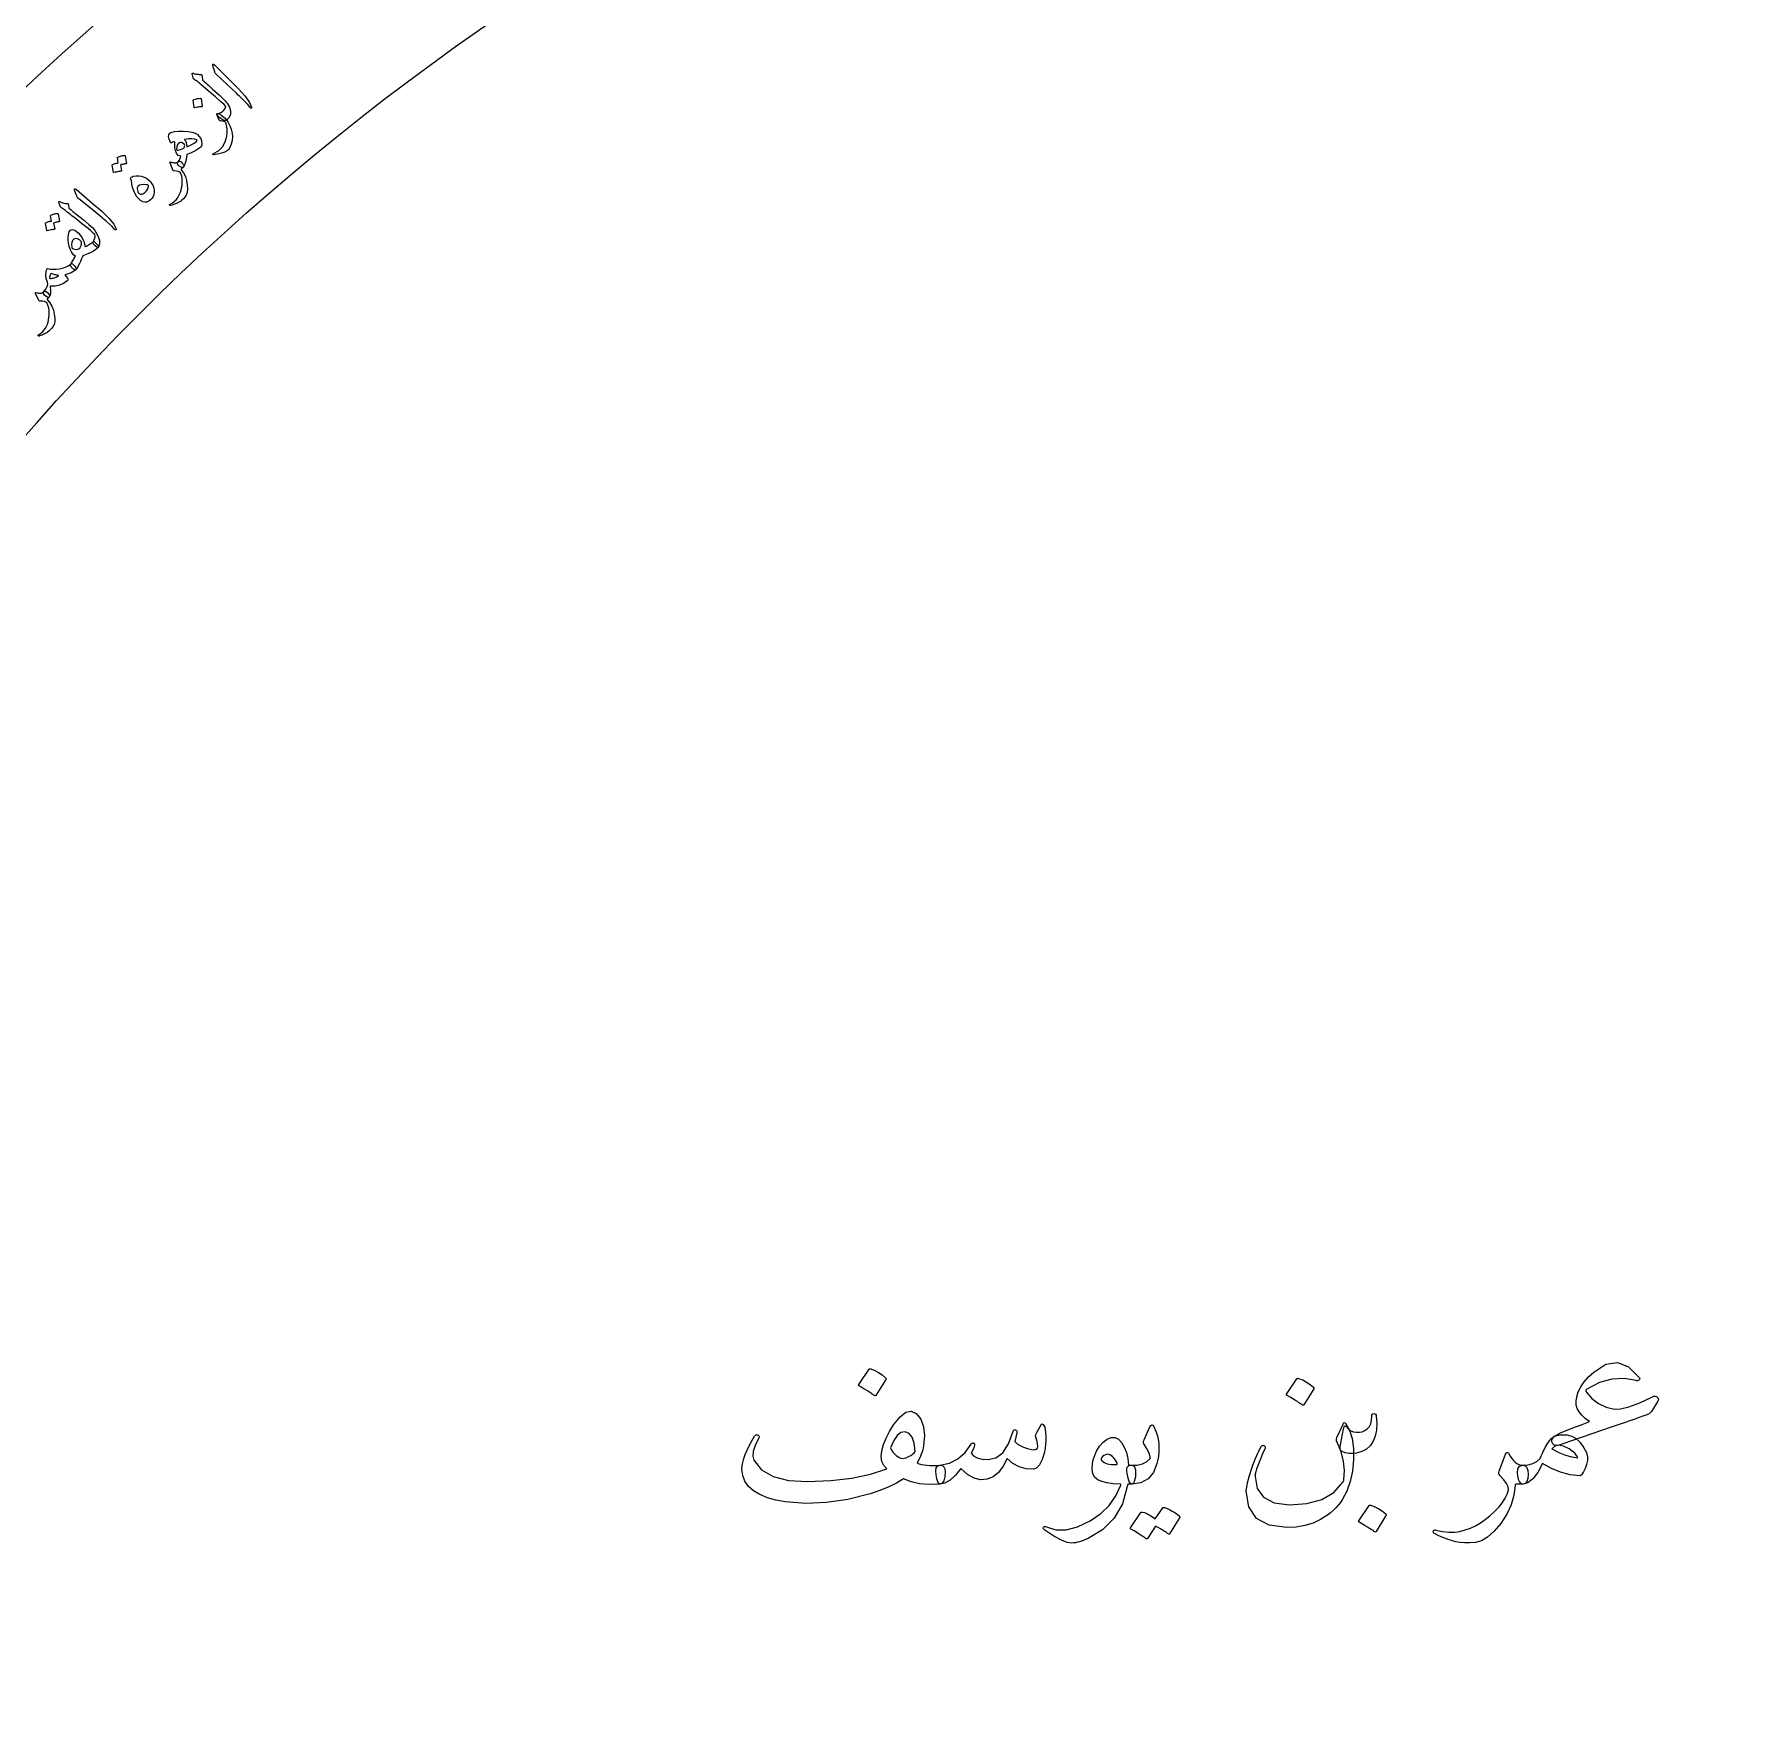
# Model space of a CAD drawing. Header units: millimetres. Extents: x -77 to 77, y -78 to 103.
# Drawn here: x -38.62 to -3.14, y 7.51 to 42.29 of the extents above; entities that cross this region are included whole.
import ezdxf

# ---------------------------------------------------------------- set-up
doc = ezdxf.new("R2010")
doc.units = ezdxf.units.MM
doc.layers.add('ENGRAVE', color=7, linetype='Continuous')
doc.layers.add('TEXT', color=5, linetype='Continuous')

msp = doc.modelspace()

# ---------------------------------------------------------------- linework, layer by layer
at = {"layer": 'ENGRAVE'}
for radius in [75.95, 75.95, 73.9156, 70.1375, 70.1375, 67.1538, 61.6125, 61.6125, 56.575, 56.575, 51.5375, 51.5375]:
    msp.add_circle((0, 0), radius, dxfattribs=at)
at = {"layer": 'TEXT'}
for points in [[(-34.8862, 41.609), (-34.8939, 41.6448), (-34.8907, 41.6623), (-34.8766, 41.6615), (-34.8516, 41.6425), (-34.5453, 41.3398), (-34.3581, 41.1532), (-34.2193, 40.9953), (-34.1286, 40.8661), (-34.086, 40.7657), (-34.085, 40.7555), (-34.0859, 40.7487), (-34.0889, 40.7453), (-34.094, 40.7454), (-34.0996, 40.7474), (-34.1055, 40.7511), (-34.1118, 40.7565), (-34.1184, 40.7637), (-34.167, 40.8219), (-34.2213, 40.8813), (-34.2812, 40.9419), (-34.3468, 41.0039), (-34.3636, 41.0203), (-34.4095, 41.0644), (-34.4845, 41.1359), (-34.5887, 41.235), (-34.8221, 41.4526), (-34.8336, 41.4649), (-34.8429, 41.4774), (-34.85, 41.49), (-34.8549, 41.5027)], [(-35.3235, 41.4755), (-35.3197, 41.4775), (-35.3151, 41.478), (-35.3097, 41.4768), (-35.3035, 41.474), (-35.2941, 41.4699), (-35.2801, 41.4658), (-35.2616, 41.4619), (-35.2385, 41.4581), (-35.2257, 41.4566), (-35.2133, 41.4552), (-35.2012, 41.4539), (-35.1895, 41.4527), (-35.1782, 41.4517), (-35.1672, 41.4512), (-35.1566, 41.4511), (-35.1464, 41.4514), (-35.1351, 41.4492), (-35.1263, 41.4421), (-35.1199, 41.43), (-35.1161, 41.4129), (-35.1071, 41.3309), (-35.09, 41.3145), (-35.0686, 41.2948), (-35.0428, 41.2719), (-35.0127, 41.2458), (-34.9784, 41.2161), (-34.9401, 41.1824), (-34.8976, 41.1447), (-34.851, 41.103), (-34.8045, 41.0619), (-34.7622, 41.0234), (-34.7242, 40.9877), (-34.6906, 40.9545), (-34.6611, 40.9242), (-34.6358, 40.8966), (-34.6145, 40.8719), (-34.5974, 40.85), (-34.5479, 40.768), (-34.5245, 40.6916), (-34.527, 40.6205), (-34.5555, 40.5549), (-34.5613, 40.5458), (-34.5673, 40.5374), (-34.5734, 40.5298), (-34.5797, 40.5228), (-34.5861, 40.5165), (-34.5926, 40.5107), (-34.5991, 40.5054), (-34.6056, 40.5007), (-34.6278, 40.4916), (-34.6539, 40.4922), (-34.684, 40.5023), (-34.718, 40.522), (-34.7506, 40.5463), (-34.7766, 40.5703), (-34.796, 40.5939), (-34.8087, 40.6171), (-34.8102, 40.6219), (-34.8105, 40.6259), (-34.8096, 40.6293), (-34.8075, 40.6319), (-34.8041, 40.6343), (-34.8004, 40.6357), (-34.7965, 40.6362), (-34.7923, 40.6357), (-34.7652, 40.6389), (-34.7386, 40.6477), (-34.7125, 40.6621), (-34.6869, 40.6821), (-34.6633, 40.7068), (-34.6447, 40.7318), (-34.6313, 40.757), (-34.6229, 40.7825), (-34.6586, 40.8213), (-34.7312, 40.8891), (-34.8409, 40.9857), (-34.9876, 41.111), (-35.1518, 41.2493), (-35.1736, 41.2676), (-35.1947, 41.2846), (-35.2152, 41.3), (-35.235, 41.314), (-35.2451, 41.3208), (-35.2542, 41.3273), (-35.2622, 41.3333), (-35.2692, 41.339), (-35.2751, 41.344), (-35.2802, 41.3482), (-35.2845, 41.3515), (-35.2879, 41.354), (-35.2947, 41.3603), (-35.2999, 41.3668), (-35.3036, 41.3734), (-35.3056, 41.3803), (-35.3273, 41.4607), (-35.3277, 41.4654), (-35.3272, 41.4695), (-35.3258, 41.4728), (-35.3235, 41.4755)], [(-35.3008, 40.914), (-35.3006, 40.9171), (-35.2991, 40.9202), (-35.2964, 40.9231), (-35.2924, 40.9259), (-35.2573, 40.9379), (-35.2218, 40.9463), (-35.1858, 40.951), (-35.1493, 40.9521), (-35.1449, 40.9512), (-35.1417, 40.9494), (-35.1397, 40.9465), (-35.1388, 40.9426), (-35.115, 40.7877), (-35.1153, 40.7833), (-35.1178, 40.7801), (-35.1225, 40.7782), (-35.1295, 40.7775), (-35.1355, 40.7769), (-35.1449, 40.7758), (-35.1576, 40.7741), (-35.1735, 40.7719), (-35.193, 40.769), (-35.2161, 40.7652), (-35.2428, 40.7606), (-35.2733, 40.7551), (-35.2776, 40.7548), (-35.2807, 40.7556), (-35.2824, 40.7576), (-35.2828, 40.7608)], [(-34.791, 40.6369), (-34.7672, 40.6303), (-34.7424, 40.6191), (-34.7166, 40.6034), (-34.6897, 40.583), (-34.6635, 40.5601), (-34.6385, 40.5353), (-34.6148, 40.5085), (-34.5923, 40.4798), (-34.5723, 40.4483), (-34.5525, 40.4091), (-34.533, 40.3622), (-34.5137, 40.3076), (-34.4933, 40.2276), (-34.4856, 40.1489), (-34.4907, 40.0717), (-34.5086, 39.9958), (-34.5224, 39.9591), (-34.5404, 39.9249), (-34.5625, 39.8932), (-34.5888, 39.8639), (-34.6281, 39.8369), (-34.6881, 39.8129), (-34.7689, 39.7919), (-34.8705, 39.7738), (-34.8775, 39.7738), (-34.8834, 39.7753), (-34.8883, 39.7783), (-34.8922, 39.7827), (-34.894, 39.7878), (-34.8928, 39.7926), (-34.8885, 39.7973), (-34.8812, 39.8017), (-34.774, 39.8611), (-34.6916, 39.9415), (-34.6338, 40.0431), (-34.6005, 40.1661), (-34.5937, 40.2311), (-34.5937, 40.2954), (-34.6005, 40.3591), (-34.614, 40.4221), (-34.6174, 40.4314), (-34.6229, 40.4404), (-34.6303, 40.4492), (-34.6398, 40.4576), (-34.655, 40.4662), (-34.6771, 40.4729), (-34.7062, 40.4777), (-34.7422, 40.4805), (-34.7469, 40.4818), (-34.7512, 40.4849), (-34.755, 40.4898), (-34.7583, 40.4966), (-34.8074, 40.6182), (-34.8089, 40.623), (-34.8092, 40.6271), (-34.8083, 40.6304), (-34.8062, 40.6331), (-34.8028, 40.6354), (-34.7991, 40.6369), (-34.7952, 40.6373), (-34.791, 40.6369)], [(-35.7747, 40.0345), (-35.8032, 40.1011), (-35.8154, 40.1554), (-35.8111, 40.1973), (-35.7905, 40.2268), (-35.7508, 40.2473), (-35.6906, 40.261), (-35.6101, 40.2679), (-35.5093, 40.2677), (-35.4086, 40.2608), (-35.3262, 40.247), (-35.2619, 40.2266), (-35.2158, 40.1995), (-35.1755, 40.1593), (-35.1464, 40.1143), (-35.1284, 40.0645), (-35.1215, 40.0099), (-35.1237, 39.9829), (-35.1315, 39.9592), (-35.145, 39.9386), (-35.1642, 39.9211), (-35.2248, 39.8818), (-35.2905, 39.8451), (-35.3613, 39.8111), (-35.4372, 39.7798), (-35.451, 39.6803), (-35.4678, 39.6029), (-35.4876, 39.5476), (-35.5106, 39.5145), (-35.5174, 39.5107), (-35.5263, 39.5098), (-35.5371, 39.5118), (-35.55, 39.5167), (-35.5986, 39.544), (-35.6257, 39.5722), (-35.6315, 39.6014), (-35.6159, 39.6316), (-35.596, 39.658), (-35.5799, 39.6863), (-35.5676, 39.7164), (-35.5589, 39.7485), (-35.5879, 39.7509), (-35.6127, 39.7621), (-35.6333, 39.7819), (-35.6497, 39.8106), (-35.67, 39.8659), (-35.6824, 39.9227), (-35.687, 39.981), (-35.6836, 40.0407), (-35.6996, 40.0434), (-35.7155, 40.0421), (-35.7316, 40.0371), (-35.7477, 40.0281), (-35.7562, 40.0242), (-35.7635, 40.024), (-35.7697, 40.0274), (-35.7747, 40.0345)], [(-35.4817, 40.096), (-35.4852, 40.0953), (-35.4868, 40.0938), (-35.4866, 40.0916), (-35.4846, 40.0887), (-35.465, 40.0659), (-35.4499, 40.0336), (-35.4391, 39.9918), (-35.4328, 39.9405), (-35.3473, 39.9812), (-35.2843, 40.0159), (-35.2437, 40.0446), (-35.2256, 40.0675), (-35.2236, 40.073), (-35.2234, 40.0776), (-35.225, 40.0812), (-35.2283, 40.0838), (-35.2748, 40.0996), (-35.3325, 40.1069), (-35.4015, 40.1057), (-35.4817, 40.096)], [(-36.8801, 39.7164), (-36.8799, 39.7195), (-36.8786, 39.7226), (-36.8759, 39.7256), (-36.8721, 39.7286), (-36.8549, 39.7358), (-36.8376, 39.742), (-36.8204, 39.7475), (-36.803, 39.752), (-36.7855, 39.7557), (-36.7677, 39.7585), (-36.7495, 39.7605), (-36.7309, 39.7615), (-36.7264, 39.7607), (-36.7229, 39.7588), (-36.7204, 39.7556), (-36.7189, 39.7511), (-36.691, 39.5958), (-36.6915, 39.593), (-36.694, 39.5906), (-36.6985, 39.5889), (-36.705, 39.5876), (-36.71, 39.5873), (-36.7177, 39.5863), (-36.7279, 39.5845), (-36.7407, 39.5819), (-36.7563, 39.5786), (-36.7748, 39.5744), (-36.7962, 39.5695), (-36.8205, 39.5639), (-36.7993, 39.4425), (-36.7994, 39.4381), (-36.8018, 39.4348), (-36.8064, 39.4327), (-36.8134, 39.4318), (-36.8194, 39.4309), (-36.8287, 39.4294), (-36.8413, 39.4272), (-36.8572, 39.4243), (-36.8766, 39.4206), (-36.8996, 39.4159), (-36.9261, 39.4102), (-36.9564, 39.4034), (-36.9602, 39.4035), (-36.9628, 39.4046), (-36.9644, 39.4067), (-36.9648, 39.4099), (-36.9888, 39.5625), (-36.9887, 39.5656), (-36.9873, 39.5687), (-36.9847, 39.5717), (-36.9808, 39.5747), (-36.9667, 39.5814), (-36.9524, 39.5872), (-36.9379, 39.5921), (-36.9232, 39.5961), (-36.9084, 39.5994), (-36.8935, 39.602), (-36.8786, 39.6038), (-36.8637, 39.605)], [(-35.4963, 39.9146), (-35.4867, 39.9418), (-35.4814, 39.963), (-35.4803, 39.978), (-35.4834, 39.9869), (-35.5147, 40.0132), (-35.5432, 40.0286), (-35.5687, 40.0331), (-35.5914, 40.0268), (-35.6186, 40.0054), (-35.6372, 39.976), (-35.6472, 39.9388), (-35.6487, 39.8936), (-35.6461, 39.882), (-35.6393, 39.8745), (-35.6282, 39.871), (-35.6128, 39.8717), (-35.5924, 39.8765), (-35.5662, 39.8852), (-35.5341, 39.8979), (-35.4963, 39.9146)], [(-35.7294, 39.4633), (-35.7832, 39.6034), (-35.7862, 39.6157), (-35.7855, 39.6236), (-35.7813, 39.6272), (-35.7733, 39.6264), (-35.7461, 39.618), (-35.7215, 39.612), (-35.6995, 39.6082), (-35.6803, 39.6067), (-35.6622, 39.6085), (-35.6453, 39.6134), (-35.6294, 39.6216), (-35.6146, 39.6328), (-35.5977, 39.6415), (-35.5784, 39.6395), (-35.5565, 39.6268), (-35.532, 39.6035), (-35.5113, 39.5765), (-35.5006, 39.5529), (-35.5, 39.5326), (-35.5093, 39.5157), (-35.5193, 39.5058), (-35.5297, 39.4961), (-35.5406, 39.4866), (-35.552, 39.4773), (-35.5534, 39.4751), (-35.5538, 39.4721), (-35.5531, 39.4683), (-35.5514, 39.4636), (-35.5029, 39.3959), (-35.466, 39.3209), (-35.4406, 39.2388), (-35.4267, 39.1495), (-35.4234, 39.0638), (-35.4302, 38.9922), (-35.4471, 38.9347), (-35.4742, 38.8912), (-35.5059, 38.8573), (-35.537, 38.8285), (-35.5674, 38.8046), (-35.5972, 38.7857), (-35.613, 38.7778), (-35.6302, 38.7697), (-35.6489, 38.7615), (-35.669, 38.753), (-35.6907, 38.7447), (-35.714, 38.7366), (-35.7389, 38.7288), (-35.7653, 38.7213), (-35.7718, 38.7193), (-35.7774, 38.7185), (-35.7822, 38.7191), (-35.7862, 38.7211), (-35.7908, 38.7245), (-35.7937, 38.7279), (-35.7949, 38.7314), (-35.7944, 38.735), (-35.7931, 38.739), (-35.7908, 38.7425), (-35.7874, 38.7455), (-35.7829, 38.748), (-35.7354, 38.7767), (-35.6942, 38.8072), (-35.6594, 38.8394), (-35.6309, 38.8735), (-35.6067, 38.9115), (-35.5859, 38.9519), (-35.5684, 38.9945), (-35.5544, 39.0395), (-35.5436, 39.0868), (-35.5359, 39.1364), (-35.5313, 39.1884), (-35.5297, 39.2427), (-35.5327, 39.2882), (-35.5399, 39.3297), (-35.5513, 39.367), (-35.5668, 39.4003), (-35.5856, 39.4163), (-35.6139, 39.4285), (-35.6519, 39.4366), (-35.6995, 39.4407), (-35.7088, 39.4425), (-35.7169, 39.4469), (-35.7237, 39.4538), (-35.7294, 39.4633)], [(-37.7658, 39.014), (-37.7761, 39.0491), (-37.7742, 39.0668), (-37.7601, 39.0671), (-37.7338, 39.0499), (-37.4067, 38.7698), (-37.2066, 38.5971), (-37.0569, 38.4494), (-36.9572, 38.327), (-36.9076, 38.23), (-36.9058, 38.2198), (-36.9063, 38.213), (-36.909, 38.2094), (-36.9141, 38.2091), (-36.9198, 38.2107), (-36.926, 38.214), (-36.9327, 38.219), (-36.9397, 38.2257), (-36.9924, 38.2802), (-37.0508, 38.3356), (-37.1149, 38.3918), (-37.1847, 38.4489), (-37.2026, 38.4641), (-37.2515, 38.5048), (-37.3314, 38.5708), (-37.4424, 38.6622), (-37.6908, 38.8626), (-37.7031, 38.8741), (-37.7133, 38.8858), (-37.7213, 38.8979), (-37.7271, 38.9102)], [(-36.6104, 39.2813), (-36.6041, 39.2966), (-36.5926, 39.3092), (-36.5759, 39.3192), (-36.5541, 39.3266), (-36.4922, 39.3366), (-36.433, 39.3374), (-36.3765, 39.3292), (-36.3227, 39.3119), (-36.2738, 39.2872), (-36.2308, 39.2556), (-36.1937, 39.2171), (-36.1624, 39.1718), (-36.1389, 39.1257), (-36.1232, 39.0799), (-36.1151, 39.0345), (-36.1147, 38.9894), (-36.1216, 38.9464), (-36.1355, 38.9075), (-36.1562, 38.8725), (-36.1839, 38.8415), (-36.2261, 38.8075), (-36.2688, 38.7886), (-36.312, 38.7847), (-36.3556, 38.796), (-36.3978, 38.8199), (-36.4378, 38.8551), (-36.4757, 38.9016), (-36.5113, 38.9596), (-36.5423, 39.0252), (-36.5653, 39.0935), (-36.5803, 39.1646), (-36.5872, 39.2383), (-36.5879, 39.2414), (-36.5903, 39.2456), (-36.5944, 39.2509), (-36.6001, 39.2574), (-36.6061, 39.2646), (-36.6099, 39.271), (-36.6113, 39.2766), (-36.6104, 39.2813)], [(-36.2324, 39.1189), (-36.2333, 39.1306), (-36.2406, 39.14), (-36.2543, 39.1469), (-36.2745, 39.1515), (-36.3342, 39.1563), (-36.3843, 39.1523), (-36.4246, 39.1392), (-36.4552, 39.1173), (-36.466, 39.1029), (-36.4715, 39.0848), (-36.4717, 39.0629), (-36.4666, 39.0373), (-36.4584, 39.0122), (-36.449, 38.9921), (-36.4385, 38.9769), (-36.4269, 38.9666), (-36.3986, 38.9542), (-36.3695, 38.9537), (-36.3396, 38.9651), (-36.3087, 38.9883), (-36.2795, 39.0192), (-36.2571, 39.0513), (-36.2414, 39.0845), (-36.2324, 39.1189)], [(-38.0691, 38.6936), (-38.0806, 38.7224), (-38.0898, 38.7451), (-38.0968, 38.7617), (-38.1015, 38.7722), (-38.1041, 38.7793), (-38.1047, 38.7857), (-38.1033, 38.7912), (-38.0998, 38.7959), (-38.0944, 38.7998), (-38.0882, 38.8012), (-38.0813, 38.8004), (-38.0736, 38.7972), (-38.0368, 38.7808), (-38.0005, 38.769), (-37.9648, 38.7619), (-37.9296, 38.7594), (-37.919, 38.758), (-37.911, 38.7525), (-37.9056, 38.743), (-37.9027, 38.7294), (-37.8926, 38.6634), (-37.8737, 38.6479), (-37.8551, 38.6327), (-37.8369, 38.6179), (-37.8189, 38.6033), (-37.8012, 38.5891), (-37.7839, 38.5751), (-37.7668, 38.5615), (-37.7501, 38.5482), (-37.5953, 38.4249), (-37.4773, 38.3255), (-37.3961, 38.2501), (-37.3516, 38.1988), (-37.2891, 38.0877), (-37.2561, 37.9928), (-37.2527, 37.9138), (-37.2789, 37.8508), (-37.2801, 37.8496), (-37.2814, 37.8484), (-37.2826, 37.8471), (-37.2839, 37.8459), (-37.2981, 37.8457), (-37.3187, 37.8571), (-37.3455, 37.8801), (-37.3786, 37.9147), (-37.3898, 37.9285), (-37.3954, 37.9411), (-37.3953, 37.9526), (-37.3894, 37.963), (-37.3641, 38.0004), (-37.349, 38.0377), (-37.3443, 38.0749), (-37.35, 38.1122), (-37.3767, 38.1373), (-37.4077, 38.1652), (-37.4432, 38.1958), (-37.4831, 38.2292), (-37.5271, 38.2652), (-37.575, 38.3039), (-37.6269, 38.345), (-37.6827, 38.3888), (-37.7372, 38.4322), (-37.7863, 38.471), (-37.8301, 38.5053), (-37.8684, 38.5351), (-37.9013, 38.5605), (-37.9284, 38.5816), (-37.9499, 38.5986), (-37.9657, 38.6113), (-38.0483, 38.6699), (-38.0556, 38.6766), (-38.0615, 38.6827), (-38.066, 38.6884), (-38.0691, 38.6936)], [(-38.2786, 38.5036), (-38.2786, 38.5067), (-38.2773, 38.5099), (-38.2748, 38.513), (-38.271, 38.5161), (-38.2541, 38.5239), (-38.237, 38.5308), (-38.2199, 38.5368), (-38.2028, 38.542), (-38.1854, 38.5463), (-38.1676, 38.5497), (-38.1495, 38.5523), (-38.1309, 38.554), (-38.1264, 38.5534), (-38.1229, 38.5515), (-38.1203, 38.5484), (-38.1186, 38.544), (-38.0855, 38.3897), (-38.0859, 38.3868), (-38.0883, 38.3844), (-38.0928, 38.3824), (-38.0992, 38.3809), (-38.1042, 38.3805), (-38.1118, 38.3792), (-38.122, 38.377), (-38.1348, 38.374), (-38.1503, 38.3701), (-38.1686, 38.3653), (-38.1899, 38.3597), (-38.214, 38.3531), (-38.1887, 38.2325), (-38.1887, 38.2281), (-38.191, 38.2247), (-38.1956, 38.2225), (-38.2025, 38.2213), (-38.2085, 38.2202), (-38.2177, 38.2184), (-38.2303, 38.2157), (-38.2461, 38.2123), (-38.2653, 38.2079), (-38.2881, 38.2024), (-38.3146, 38.1957), (-38.3445, 38.1879), (-38.3484, 38.1878), (-38.3511, 38.1888), (-38.3527, 38.1909), (-38.3532, 38.1941), (-38.3823, 38.3459), (-38.3823, 38.349), (-38.381, 38.3521), (-38.3785, 38.3552), (-38.3747, 38.3584), (-38.3608, 38.3655), (-38.3467, 38.3718), (-38.3324, 38.3773), (-38.3178, 38.3819), (-38.3031, 38.3856), (-38.2883, 38.3887), (-38.2735, 38.3911), (-38.2585, 38.3928)], [(-37.8633, 38.2058), (-37.8615, 38.2075), (-37.8597, 38.209), (-37.858, 38.2103), (-37.8564, 38.2113), (-37.8548, 38.2122), (-37.8532, 38.213), (-37.8514, 38.2138), (-37.8496, 38.2144), (-37.8247, 38.2167), (-37.7987, 38.2125), (-37.7715, 38.2017), (-37.7431, 38.1844), (-37.6923, 38.1425), (-37.6496, 38.0954), (-37.6149, 38.043), (-37.5883, 37.9855), (-37.583, 37.9711), (-37.578, 37.9563), (-37.5733, 37.9413), (-37.5688, 37.926), (-37.5647, 37.9104), (-37.5609, 37.8944), (-37.5574, 37.8782), (-37.5542, 37.8616), (-37.5289, 37.8739), (-37.5049, 37.8862), (-37.4821, 37.8986), (-37.4607, 37.9111), (-37.4407, 37.9237), (-37.4221, 37.9366), (-37.4051, 37.9497), (-37.3894, 37.963), (-37.3819, 37.9666), (-37.3718, 37.965), (-37.3591, 37.9583), (-37.3438, 37.9465), (-37.308, 37.9138), (-37.2852, 37.887), (-37.2755, 37.8659), (-37.2789, 37.8508), (-37.3323, 37.7987), (-37.4044, 37.7514), (-37.4953, 37.7086), (-37.605, 37.6703), (-37.6182, 37.6337), (-37.6342, 37.5942), (-37.6531, 37.5517), (-37.6749, 37.5063), (-37.6976, 37.4618), (-37.7167, 37.427), (-37.7323, 37.4019), (-37.7445, 37.3866), (-37.753, 37.3813), (-37.7641, 37.3803), (-37.7777, 37.3837), (-37.7939, 37.3914), (-37.8023, 37.3966), (-37.8101, 37.4023), (-37.8175, 37.4086), (-37.8243, 37.4154), (-37.8307, 37.4226), (-37.8369, 37.43), (-37.8429, 37.4376), (-37.8486, 37.4455), (-37.8575, 37.4617), (-37.8618, 37.4758), (-37.8614, 37.4876), (-37.8564, 37.4974), (-37.842, 37.5183), (-37.8283, 37.539), (-37.8153, 37.5595), (-37.803, 37.5797), (-37.7913, 37.5998), (-37.7799, 37.62), (-37.7689, 37.6403), (-37.7582, 37.6607), (-37.7883, 37.6861), (-37.8155, 37.7166), (-37.8398, 37.7522), (-37.8611, 37.793), (-37.8753, 37.8287), (-37.8869, 37.8655), (-37.896, 37.9033), (-37.9024, 37.9422), (-37.9062, 37.9822), (-37.907, 38.0235), (-37.9049, 38.0662), (-37.8999, 38.1102), (-37.8938, 38.1422), (-37.8856, 38.1689), (-37.8755, 38.19), (-37.8633, 38.2058)], [(-37.7888, 38.0184), (-37.8163, 37.9877), (-37.833, 37.949), (-37.8389, 37.9023), (-37.8338, 37.8475), (-37.8282, 37.8333), (-37.815, 37.8218), (-37.7942, 37.8129), (-37.7658, 37.8066), (-37.7349, 37.8049), (-37.7079, 37.8087), (-37.6848, 37.8178), (-37.6656, 37.8324), (-37.65, 37.8539), (-37.6392, 37.8827), (-37.6331, 37.9188), (-37.6318, 37.9622), (-37.6748, 38.002), (-37.7154, 38.0247), (-37.7533, 38.0301), (-37.7888, 38.0184)], [(-38.3503, 37.3943), (-38.3481, 37.399), (-38.3451, 37.4021), (-38.3413, 37.4034), (-38.3368, 37.4031), (-38.2796, 37.395), (-38.2196, 37.3915), (-38.157, 37.3927), (-38.0916, 37.3984), (-38.0259, 37.4106), (-37.9646, 37.4314), (-37.9077, 37.4607), (-37.8551, 37.4986), (-37.8425, 37.5065), (-37.8292, 37.508), (-37.8153, 37.5029), (-37.8007, 37.4914), (-37.7669, 37.4549), (-37.746, 37.4254), (-37.7381, 37.4031), (-37.7432, 37.3878), (-37.7891, 37.3492), (-37.8435, 37.3175), (-37.9064, 37.2926), (-37.9779, 37.2744), (-37.9499, 37.2406), (-37.9299, 37.214), (-37.9179, 37.1946), (-37.9138, 37.1823), (-37.9145, 37.1728), (-37.9169, 37.1641), (-37.9211, 37.1562), (-37.9269, 37.1489), (-38.0046, 37.0934), (-38.089, 37.0562), (-38.1801, 37.0372), (-38.2782, 37.0365), (-38.2819, 37.0363), (-38.2843, 37.0346), (-38.2855, 37.0313), (-38.2854, 37.0265), (-38.2741, 36.9553), (-38.2738, 36.8955), (-38.2847, 36.8471), (-38.3068, 36.8101), (-38.3142, 36.805), (-38.323, 36.8034), (-38.3333, 36.8053), (-38.3451, 36.8107), (-38.3768, 36.8304), (-38.4006, 36.8501), (-38.4166, 36.8698), (-38.4247, 36.8895), (-38.426, 36.8992), (-38.4257, 36.9074), (-38.4238, 36.9141), (-38.4204, 36.9193), (-38.3743, 36.9776), (-38.3457, 37.0308), (-38.3348, 37.079), (-38.3415, 37.1221), (-38.3639, 37.2004), (-38.3729, 37.2719), (-38.3683, 37.3366), (-38.3503, 37.3943)], [(-38.2625, 37.2988), (-38.2655, 37.2989), (-38.2683, 37.2978), (-38.271, 37.2957), (-38.2735, 37.2925), (-38.2853, 37.2699), (-38.2927, 37.2483), (-38.2958, 37.2277), (-38.2946, 37.2081), (-38.2926, 37.2018), (-38.2895, 37.1977), (-38.2851, 37.1957), (-38.2796, 37.1959), (-38.2592, 37.1986), (-38.2389, 37.2024), (-38.2185, 37.2072), (-38.1982, 37.2131), (-38.1779, 37.22), (-38.1576, 37.228), (-38.1374, 37.2371), (-38.1171, 37.2473), (-38.1123, 37.2503), (-38.109, 37.2531), (-38.1071, 37.2556), (-38.1068, 37.2579), (-38.1077, 37.2598), (-38.1097, 37.2611), (-38.1129, 37.2619), (-38.1173, 37.2621), (-38.1326, 37.2647), (-38.1487, 37.2678), (-38.1658, 37.2715), (-38.1836, 37.2757), (-38.2023, 37.2804), (-38.2216, 37.2859), (-38.2417, 37.292), (-38.2625, 37.2988)], [(-38.5213, 36.743), (-38.5852, 36.8789), (-38.5891, 36.8909), (-38.589, 36.8989), (-38.585, 36.9027), (-38.577, 36.9025), (-38.5492, 36.8962), (-38.5242, 36.8919), (-38.5021, 36.8897), (-38.4828, 36.8896), (-38.4649, 36.8928), (-38.4484, 36.899), (-38.4331, 36.9082), (-38.4192, 36.9205), (-38.403, 36.9304), (-38.3835, 36.9298), (-38.3608, 36.9188), (-38.3347, 36.8973), (-38.3121, 36.8719), (-38.2997, 36.8491), (-38.2975, 36.8289), (-38.3056, 36.8114), (-38.3149, 36.8008), (-38.3246, 36.7904), (-38.3347, 36.7801), (-38.3454, 36.77), (-38.3466, 36.7677), (-38.3468, 36.7647), (-38.3458, 36.7609), (-38.3438, 36.7564), (-38.2905, 36.6924), (-38.2482, 36.6203), (-38.2168, 36.5403), (-38.1964, 36.4523), (-38.1869, 36.367), (-38.1884, 36.2951), (-38.2011, 36.2365), (-38.2249, 36.1912), (-38.2541, 36.1551), (-38.283, 36.124), (-38.3116, 36.098), (-38.3399, 36.077), (-38.355, 36.0679), (-38.3716, 36.0586), (-38.3896, 36.049), (-38.4091, 36.0391), (-38.4301, 36.0292), (-38.4527, 36.0194), (-38.477, 36.0099), (-38.5028, 36.0005), (-38.5091, 35.9979), (-38.5147, 35.9968), (-38.5195, 35.997), (-38.5237, 35.9987), (-38.5285, 36.0017), (-38.5316, 36.0049), (-38.5331, 36.0083), (-38.5328, 36.012), (-38.5318, 36.0161), (-38.5298, 36.0197), (-38.5266, 36.023), (-38.5223, 36.0258), (-38.477, 36.0578), (-38.4382, 36.0913), (-38.4058, 36.126), (-38.3799, 36.1621), (-38.3585, 36.2018), (-38.3407, 36.2435), (-38.3264, 36.2873), (-38.3157, 36.3332), (-38.3084, 36.3812), (-38.3044, 36.4312), (-38.3036, 36.4834), (-38.306, 36.5377), (-38.3123, 36.5829), (-38.3225, 36.6236), (-38.3366, 36.6601), (-38.3545, 36.6921), (-38.3744, 36.7068), (-38.4036, 36.7168), (-38.4421, 36.7221), (-38.4899, 36.7227), (-38.4992, 36.7238), (-38.5076, 36.7276), (-38.5149, 36.734), (-38.5213, 36.743)], [(-6.9497, 13.055), (-6.8884, 13.0971), (-6.7966, 13.1447), (-6.6741, 13.1977), (-6.5209, 13.2562), (-6.4143, 13.2932), (-6.3262, 13.3252), (-6.2568, 13.3522), (-6.2059, 13.3744), (-6.2959, 13.4405), (-6.3689, 13.5078), (-6.425, 13.5762), (-6.4641, 13.6456), (-6.4857, 13.7197), (-6.4892, 13.802), (-6.4747, 13.8925), (-6.4422, 13.9913), (-6.3891, 14.096), (-6.3175, 14.2002), (-6.2273, 14.3038), (-6.1184, 14.4069), (-5.8677, 14.5677), (-5.6273, 14.6037), (-5.3974, 14.5152), (-5.1778, 14.3019), (-5.1663, 14.2849), (-5.1625, 14.2691), (-5.1663, 14.2543), (-5.1778, 14.2406), (-5.1912, 14.23), (-5.2052, 14.2242), (-5.2196, 14.2234), (-5.2347, 14.2275), (-5.4846, 14.2754), (-5.74, 14.2614), (-6.0009, 14.1857), (-6.2672, 14.0481), (-6.2795, 14.0383), (-6.2858, 14.0263), (-6.2861, 14.012), (-6.2803, 13.9956), (-6.1597, 13.8581), (-6.0211, 13.7517), (-5.8644, 13.6765), (-5.6897, 13.6325), (-5.5612, 13.6371), (-5.3856, 13.6817), (-5.163, 13.7662), (-4.8934, 13.8906), (-4.8658, 13.9013), (-4.8398, 13.9027), (-4.8155, 13.8947), (-4.7928, 13.8775), (-4.7791, 13.8595), (-4.7731, 13.8403), (-4.7748, 13.8201), (-4.7841, 13.7988), (-4.9197, 13.5844), (-4.935, 13.5644), (-4.9503, 13.5483), (-4.9656, 13.536), (-4.9809, 13.5275), (-5.0332, 13.5079), (-5.098, 13.4843), (-5.1754, 13.4565), (-5.2653, 13.4247), (-5.3681, 13.3887), (-5.4841, 13.3487), (-5.6131, 13.3045), (-5.7553, 13.2562), (-6.7616, 12.9106), (-6.8373, 12.886), (-6.8983, 12.8778), (-6.9445, 12.886), (-6.9759, 12.9106), (-6.994, 12.9492), (-6.9956, 12.9861), (-6.9809, 13.0214), (-6.9497, 13.055)], [(-21.2209, 14.4638), (-21.2155, 14.4692), (-21.2078, 14.4725), (-21.198, 14.4736), (-21.1859, 14.4725), (-21.1009, 14.438), (-21.0208, 14.3959), (-20.9456, 14.3462), (-20.8753, 14.2888), (-20.8685, 14.28), (-20.8655, 14.2713), (-20.8663, 14.2625), (-20.8709, 14.2538), (-21.0766, 13.9213), (-21.0842, 13.9133), (-21.0941, 13.9114), (-21.1061, 13.9155), (-21.1203, 13.9256), (-21.1326, 13.9344), (-21.152, 13.9475), (-21.1786, 13.965), (-21.2122, 13.9869), (-21.2535, 14.0131), (-21.303, 14.0438), (-21.3607, 14.0787), (-21.4266, 14.1181), (-21.4353, 14.1247), (-21.4397, 14.1313), (-21.4397, 14.1378), (-21.4353, 14.1444)], [(-12.3047, 14.2669), (-12.2992, 14.2723), (-12.2916, 14.2756), (-12.2817, 14.2767), (-12.2697, 14.2756), (-12.1846, 14.2412), (-12.1045, 14.1991), (-12.0293, 14.1493), (-11.9591, 14.0919), (-11.9522, 14.0831), (-11.9492, 14.0744), (-11.95, 14.0656), (-11.9547, 14.0569), (-12.1603, 13.7244), (-12.168, 13.7164), (-12.1778, 13.7145), (-12.1898, 13.7186), (-12.2041, 13.7287), (-12.2164, 13.7375), (-12.2358, 13.7506), (-12.2623, 13.7681), (-12.2959, 13.79), (-12.3372, 13.8163), (-12.3867, 13.8469), (-12.4444, 13.8819), (-12.5103, 13.9213), (-12.5191, 13.9278), (-12.5234, 13.9344), (-12.5234, 13.9409), (-12.5191, 13.9475)], [(-20.7091, 13.3044), (-20.5748, 13.4736), (-20.452, 13.5702), (-20.3407, 13.5939), (-20.2409, 13.545), (-20.1425, 13.4222), (-20.0834, 13.2683), (-20.0637, 13.0832), (-20.0834, 12.8669), (-20.0914, 12.8268), (-20.102, 12.7854), (-20.1154, 12.7426), (-20.1316, 12.6984), (-20.1502, 12.6529), (-20.1709, 12.606), (-20.1939, 12.5578), (-20.2191, 12.5081), (-20.1753, 12.4939), (-20.1272, 12.4819), (-20.0747, 12.472), (-20.0178, 12.4644), (-19.9563, 12.4595), (-19.8898, 12.4578), (-19.8185, 12.4595), (-19.7422, 12.4644), (-19.7233, 12.4649), (-19.7061, 12.4622), (-19.6905, 12.4562), (-19.6766, 12.4469), (-19.6593, 12.4299), (-19.647, 12.4053), (-19.6396, 12.373), (-19.6372, 12.3331), (-19.6438, 12.2216), (-19.6634, 12.1406), (-19.6962, 12.0903), (-19.7422, 12.0706), (-19.9653, 12.0643), (-20.1666, 12.0805), (-20.3459, 12.119), (-20.5034, 12.18), (-20.647, 12.0933), (-20.8108, 12.0127), (-20.9948, 11.938), (-21.1991, 11.8694), (-21.6601, 11.7537), (-22.1069, 11.6867), (-22.5395, 11.6684), (-22.9578, 11.6988), (-23.1604, 11.7362), (-23.3395, 11.7873), (-23.4951, 11.8521), (-23.6272, 11.9306), (-23.7325, 12.0241), (-23.8077, 12.1297), (-23.8528, 12.2473), (-23.8678, 12.3769), (-23.8636, 12.4489), (-23.8509, 12.5251), (-23.8297, 12.6053), (-23.8, 12.6897), (-23.7624, 12.7784), (-23.7174, 12.8718), (-23.6651, 12.9698), (-23.6053, 13.0725), (-23.5944, 13.084), (-23.5834, 13.0922), (-23.5725, 13.0971), (-23.5616, 13.0988), (-23.5457, 13.0974), (-23.5331, 13.0933), (-23.5238, 13.0864), (-23.5178, 13.0769), (-23.5132, 13.0635), (-23.5123, 13.0495), (-23.5154, 13.035), (-23.5222, 13.02), (-23.5941, 12.877), (-23.6348, 12.7542), (-23.6444, 12.6517), (-23.6228, 12.5694), (-23.4593, 12.3692), (-23.2181, 12.2281), (-22.8993, 12.1461), (-22.5028, 12.1231), (-22.0188, 12.1464), (-21.5819, 12.1986), (-21.192, 12.2798), (-20.8491, 12.39), (-20.9147, 12.4575), (-20.9541, 12.542), (-20.9672, 12.6435), (-20.9541, 12.7619), (-20.9191, 12.8942), (-20.8666, 13.0288), (-20.7966, 13.1655), (-20.7091, 13.3044)], [(-10.7034, 13.5406), (-10.6821, 13.5373), (-10.6662, 13.5275), (-10.6559, 13.5111), (-10.6509, 13.4881), (-10.6419, 13.3355), (-10.6498, 13.1972), (-10.6747, 13.073), (-10.7166, 12.9631), (-10.7762, 12.8707), (-10.8544, 12.7991), (-10.9512, 12.7482), (-11.0666, 12.7181), (-11.1475, 12.7086), (-11.2241, 12.7105), (-11.2963, 12.7239), (-11.3641, 12.7488), (-11.3876, 12.7673), (-11.4012, 12.7969), (-11.4051, 12.8373), (-11.3991, 12.8887), (-11.3334, 13.2212), (-11.3282, 13.2464), (-11.3214, 13.265), (-11.3129, 13.277), (-11.3028, 13.2825), (-11.2916, 13.282), (-11.2798, 13.2759), (-11.2675, 13.2645), (-11.2547, 13.2475), (-11.2216, 13.2103), (-11.1792, 13.1819), (-11.1275, 13.1622), (-11.0666, 13.1513), (-11.0031, 13.1507), (-10.9441, 13.1622), (-10.8894, 13.1857), (-10.8391, 13.2212), (-10.7956, 13.2705), (-10.7658, 13.3306), (-10.7496, 13.4017), (-10.7472, 13.4838), (-10.7445, 13.5086), (-10.7363, 13.5264), (-10.7226, 13.5371), (-10.7034, 13.5406)], [(-20.4684, 13.16), (-20.5546, 13.1474), (-20.6336, 13.0878), (-20.7055, 12.9812), (-20.7703, 12.8275), (-20.765, 12.81), (-20.7577, 12.7925), (-20.7486, 12.775), (-20.7375, 12.7575), (-20.7251, 12.7403), (-20.7118, 12.7236), (-20.6977, 12.7075), (-20.6828, 12.6919), (-20.6538, 12.6656), (-20.6238, 12.6438), (-20.5926, 12.6263), (-20.5603, 12.6131), (-20.5272, 12.6068), (-20.4892, 12.6098), (-20.4463, 12.6221), (-20.3984, 12.6438), (-20.3506, 12.6703), (-20.312, 12.6973), (-20.2828, 12.725), (-20.2628, 12.7531), (-20.2806, 12.9246), (-20.3208, 13.0495), (-20.3834, 13.128), (-20.4684, 13.16)], [(-17.6247, 13.3175), (-17.6151, 13.3241), (-17.6039, 13.3219), (-17.5911, 13.3109), (-17.5766, 13.2912), (-17.561, 13.2579), (-17.5492, 13.2103), (-17.5413, 13.1485), (-17.5372, 13.0725), (-17.5358, 12.9861), (-17.5405, 12.9019), (-17.5511, 12.8198), (-17.5678, 12.74), (-17.6165, 12.5847), (-17.6706, 12.4731), (-17.7302, 12.4053), (-17.7953, 12.3812), (-17.9493, 12.3903), (-18.0917, 12.4305), (-18.2227, 12.5018), (-18.3422, 12.6044), (-18.4242, 12.4428), (-18.5216, 12.3167), (-18.6342, 12.2262), (-18.7622, 12.1713), (-18.8964, 12.1592), (-19.0323, 12.1931), (-19.1699, 12.273), (-19.3091, 12.3987), (-19.4217, 12.2552), (-19.5322, 12.1527), (-19.6405, 12.0911), (-19.7466, 12.0706), (-19.7679, 12.0827), (-19.7881, 12.1188), (-19.8073, 12.1789), (-19.8253, 12.2631), (-19.8319, 12.3462), (-19.8209, 12.4075), (-19.7925, 12.4469), (-19.7466, 12.4644), (-19.5448, 12.51), (-19.3681, 12.5989), (-19.2166, 12.731), (-19.0903, 12.9062), (-19.0835, 12.9158), (-19.0761, 12.9227), (-19.0682, 12.9268), (-19.0597, 12.9281), (-19.0493, 12.927), (-19.04, 12.9238), (-19.0318, 12.9183), (-19.0247, 12.9106), (-19.0206, 12.8871), (-19.0302, 12.8472), (-19.0534, 12.7909), (-19.0903, 12.7181), (-19.0419, 12.6621), (-18.9667, 12.6208), (-18.8647, 12.5943), (-18.7359, 12.5825), (-18.5754, 12.6161), (-18.4352, 12.7258), (-18.3151, 12.9114), (-18.2153, 13.1731), (-18.2104, 13.1865), (-18.2044, 13.1961), (-18.1973, 13.2018), (-18.1891, 13.2038), (-18.1768, 13.2027), (-18.1661, 13.1994), (-18.1571, 13.1939), (-18.1497, 13.1863), (-18.1442, 13.1753), (-18.1409, 13.1644), (-18.1398, 13.1534), (-18.1409, 13.1425), (-18.1847, 12.9588), (-18.1336, 12.9134), (-18.072, 12.8734), (-18.0001, 12.839), (-17.9178, 12.81), (-17.8377, 12.7911), (-17.7767, 12.787), (-17.7349, 12.7977), (-17.7122, 12.8231), (-17.7048, 12.862), (-17.7089, 12.9172), (-17.7245, 12.9888), (-17.7516, 13.0769), (-17.7469, 13.1018), (-17.7242, 13.1502), (-17.6835, 13.2221), (-17.6247, 13.3175)], [(-15.4897, 12.9938), (-15.3672, 13.265), (-15.3491, 13.2948), (-15.33, 13.3055), (-15.3098, 13.297), (-15.2884, 13.2694), (-15.2491, 13.1867), (-15.2184, 13.1004), (-15.1966, 13.0106), (-15.1834, 12.9172), (-15.1793, 12.8197), (-15.1845, 12.7176), (-15.199, 12.6108), (-15.2228, 12.4994), (-15.2953, 12.3118), (-15.4077, 12.1778), (-15.56, 12.0974), (-15.7522, 12.0706), (-15.7743, 12.0846), (-15.797, 12.1264), (-15.8203, 12.1961), (-15.8441, 12.2938), (-15.8509, 12.346), (-15.8495, 12.3889), (-15.84, 12.4225), (-15.8222, 12.4469), (-15.808, 12.4562), (-15.7916, 12.4622), (-15.773, 12.4649), (-15.7522, 12.4644), (-15.6311, 12.4682), (-15.5258, 12.4928), (-15.4364, 12.5382), (-15.3628, 12.6044), (-15.3595, 12.6096), (-15.3584, 12.6164), (-15.3595, 12.6249), (-15.3628, 12.635), (-15.38, 12.6968), (-15.4055, 12.7597), (-15.4391, 12.8237), (-15.4809, 12.8887), (-15.4946, 12.9134), (-15.5006, 12.9391), (-15.499, 12.9659), (-15.4897, 12.9938)], [(-11.1234, 12.5781), (-11.1497, 12.3408), (-11.1978, 12.1231), (-11.2678, 11.9252), (-11.3597, 11.7469), (-11.3992, 11.6888), (-11.4434, 11.6326), (-11.4922, 11.5783), (-11.5456, 11.5259), (-11.604, 11.4755), (-11.6676, 11.427), (-11.7363, 11.3803), (-11.8103, 11.3356), (-11.9692, 11.2593), (-12.1395, 11.2055), (-12.3214, 11.174), (-12.5147, 11.165), (-12.8841, 11.2142), (-13.148, 11.3575), (-13.3063, 11.5948), (-13.3591, 11.9262), (-13.352, 12.0151), (-13.3306, 12.1242), (-13.2951, 12.2536), (-13.2453, 12.4031), (-13.2212, 12.4694), (-13.1972, 12.5327), (-13.1731, 12.593), (-13.1491, 12.6503), (-13.125, 12.7049), (-13.1009, 12.757), (-13.0769, 12.8066), (-13.0528, 12.8537), (-13.0452, 12.8652), (-13.0353, 12.8734), (-13.0233, 12.8784), (-13.0091, 12.88), (-12.9987, 12.8786), (-12.9894, 12.8745), (-12.9812, 12.8677), (-12.9741, 12.8581), (-12.9691, 12.8483), (-12.9675, 12.8362), (-12.9691, 12.822), (-12.9741, 12.8056), (-13.0195, 12.7049), (-13.0594, 12.6126), (-13.0938, 12.5288), (-13.1228, 12.4534), (-13.1458, 12.3863), (-13.1622, 12.3271), (-13.172, 12.2758), (-13.1753, 12.2325), (-13.134, 11.979), (-13.0014, 11.7961), (-12.7775, 11.6837), (-12.4622, 11.6419), (-12.0955, 11.6646), (-11.7873, 11.7502), (-11.5377, 11.8986), (-11.3466, 12.11), (-11.3403, 12.1201), (-11.3345, 12.133), (-11.3293, 12.1486), (-11.3247, 12.1669), (-11.314, 12.3517), (-11.3345, 12.5431), (-11.3862, 12.7411), (-11.4691, 12.9456), (-11.4792, 12.968), (-11.4833, 12.9916), (-11.4814, 13.0162), (-11.4734, 13.0419), (-11.3422, 13.3219), (-11.331, 13.3427), (-11.3192, 13.3525), (-11.3069, 13.3514), (-11.2941, 13.3394), (-11.2096, 13.195), (-11.153, 13.02), (-11.1243, 12.8144), (-11.1234, 12.5781)], [(-15.8397, 12.0225), (-15.9422, 11.6624), (-16.1142, 11.3608), (-16.3557, 11.1177), (-16.6666, 10.9331), (-16.71, 10.9144), (-16.753, 10.8976), (-16.7954, 10.8827), (-16.8372, 10.8697), (-16.8782, 10.8589), (-16.9181, 10.8505), (-16.957, 10.8447), (-16.9947, 10.8413), (-17.0888, 10.8546), (-17.2134, 10.9036), (-17.3687, 10.9881), (-17.5547, 11.1081), (-17.5746, 11.1254), (-17.5864, 11.142), (-17.59, 11.1582), (-17.5853, 11.1738), (-17.5749, 11.1858), (-17.5613, 11.1913), (-17.5443, 11.1902), (-17.5241, 11.1825), (-17.3307, 11.1199), (-17.1139, 11.1202), (-16.8736, 11.1833), (-16.6097, 11.3094), (-16.3942, 11.4557), (-16.2159, 11.6277), (-16.0748, 11.8254), (-15.9709, 12.0488), (-15.9718, 12.0567), (-15.9742, 12.063), (-15.9783, 12.0676), (-15.9841, 12.0706), (-16.1347, 12.0794), (-16.263, 12.0969), (-16.3688, 12.1231), (-16.4522, 12.1581), (-16.5167, 12.2123), (-16.5572, 12.2872), (-16.5736, 12.3829), (-16.5659, 12.4994), (-16.5635, 12.5148), (-16.5605, 12.5305), (-16.5569, 12.5465), (-16.5528, 12.5628), (-16.5482, 12.5796), (-16.543, 12.5973), (-16.5372, 12.6157), (-16.5309, 12.635), (-16.4795, 12.76), (-16.4172, 12.8636), (-16.3439, 12.9459), (-16.2597, 13.0069), (-16.1736, 13.0402), (-16.0945, 13.0397), (-16.0226, 13.0052), (-15.9578, 12.9369), (-15.9012, 12.8417), (-15.8583, 12.7313), (-15.829, 12.6055), (-15.8134, 12.4644), (-15.8048, 12.4645), (-15.7965, 12.4649), (-15.7884, 12.4656), (-15.7806, 12.4666), (-15.7728, 12.4675), (-15.7648, 12.4682), (-15.7564, 12.4686), (-15.7478, 12.4688), (-15.7183, 12.4625), (-15.6953, 12.4436), (-15.6789, 12.4121), (-15.6691, 12.3681), (-15.665, 12.3197), (-15.6658, 12.2708), (-15.6715, 12.2213), (-15.6822, 12.1713), (-15.6961, 12.1272), (-15.7117, 12.0958), (-15.7289, 12.0769), (-15.7478, 12.0706), (-15.8309, 12.0706), (-15.8315, 12.0627), (-15.8331, 12.052), (-15.8359, 12.0386), (-15.8397, 12.0225)], [(-7.1291, 12.8362), (-7.09, 12.9062), (-7.047, 12.9675), (-7.0003, 13.02), (-6.9497, 13.0638), (-6.9378, 13.07), (-6.924, 13.0758), (-6.9083, 13.081), (-6.8906, 13.0856), (-6.8708, 13.0897), (-6.8485, 13.0933), (-6.8238, 13.0963), (-6.7966, 13.0988), (-6.6817, 13.1001), (-6.5778, 13.0736), (-6.4848, 13.0192), (-6.4028, 12.9369), (-6.3243, 12.8264), (-6.2727, 12.7269), (-6.2478, 12.6383), (-6.2497, 12.5606), (-6.2724, 12.4767), (-6.3011, 12.3998), (-6.3358, 12.3301), (-6.3766, 12.2675), (-6.3853, 12.256), (-6.3941, 12.2478), (-6.4028, 12.2429), (-6.4116, 12.2413), (-6.6142, 12.2675), (-6.8108, 12.32), (-7.0014, 12.3987), (-7.1859, 12.5038), (-7.2855, 12.3143), (-7.3872, 12.1789), (-7.4911, 12.0977), (-7.5972, 12.0706), (-7.6256, 12.0766), (-7.6497, 12.0947), (-7.6694, 12.1248), (-7.6847, 12.1669), (-7.7104, 12.297), (-7.7044, 12.39), (-7.6666, 12.4458), (-7.5972, 12.4644), (-7.4878, 12.4731), (-7.3916, 12.4994), (-7.3084, 12.5431), (-7.2384, 12.6044), (-7.2291, 12.6253), (-7.2188, 12.6487), (-7.2073, 12.6745), (-7.1947, 12.7028), (-7.1807, 12.7333), (-7.1652, 12.7657), (-7.1479, 12.8), (-7.1291, 12.8362)], [(-6.6347, 12.8056), (-6.7523, 12.8647), (-6.8513, 12.8844), (-6.9316, 12.8647), (-6.9934, 12.8056), (-6.8496, 12.7315), (-6.7112, 12.6755), (-6.5784, 12.6375), (-6.4509, 12.6175), (-6.4772, 12.6654), (-6.5166, 12.7127), (-6.5691, 12.7594), (-6.6347, 12.8056)], [(-16.0497, 12.5125), (-16.0956, 12.5926), (-16.1459, 12.6492), (-16.2006, 12.6823), (-16.2597, 12.6919), (-16.295, 12.6826), (-16.3264, 12.6678), (-16.354, 12.6476), (-16.3778, 12.6219), (-16.3855, 12.6082), (-16.3866, 12.5934), (-16.3811, 12.5776), (-16.3691, 12.5606), (-16.3239, 12.521), (-16.2586, 12.4939), (-16.173, 12.4794), (-16.0672, 12.4775), (-16.0562, 12.4797), (-16.0497, 12.4863), (-16.0475, 12.4972), (-16.0497, 12.5125)], [(-8.0916, 12.3419), (-7.9559, 12.6919), (-7.9409, 12.7198), (-7.9264, 12.7334), (-7.9125, 12.7329), (-7.8991, 12.7181), (-7.8624, 12.6569), (-7.8269, 12.6044), (-7.7924, 12.5606), (-7.7591, 12.5256), (-7.7224, 12.4988), (-7.6825, 12.4797), (-7.6393, 12.4682), (-7.5928, 12.4644), (-7.5469, 12.4523), (-7.5141, 12.4162), (-7.4944, 12.3561), (-7.4878, 12.2719), (-7.4944, 12.1871), (-7.5141, 12.1253), (-7.5469, 12.0865), (-7.5928, 12.0706), (-7.6281, 12.069), (-7.6639, 12.0684), (-7.7003, 12.069), (-7.7372, 12.0706), (-7.7435, 12.069), (-7.7492, 12.0641), (-7.7544, 12.0559), (-7.7591, 12.0444), (-7.7826, 11.8374), (-7.84, 11.6364), (-7.9313, 11.4414), (-8.0566, 11.2525), (-8.1963, 11.0882), (-8.3311, 10.967), (-8.461, 10.8891), (-8.5859, 10.8544), (-8.7035, 10.8454), (-8.8112, 10.8445), (-8.9091, 10.8519), (-8.9972, 10.8675), (-9.0403, 10.8795), (-9.0863, 10.8938), (-9.1354, 10.9102), (-9.1875, 10.9288), (-9.2423, 10.9501), (-9.2996, 10.9747), (-9.3594, 11.0026), (-9.4216, 11.0338), (-9.4371, 11.0409), (-9.4489, 11.0491), (-9.4568, 11.0584), (-9.4609, 11.0687), (-9.4637, 11.0827), (-9.4631, 11.0939), (-9.4593, 11.1024), (-9.4522, 11.1081), (-9.4429, 11.1133), (-9.4325, 11.1158), (-9.421, 11.1155), (-9.4084, 11.1125), (-9.2706, 11.0846), (-9.1416, 11.0709), (-9.0213, 11.0715), (-8.9097, 11.0862), (-8.7994, 11.1154), (-8.6915, 11.1546), (-8.5861, 11.204), (-8.4831, 11.2634), (-8.3824, 11.3328), (-8.2835, 11.4116), (-8.1866, 11.5001), (-8.0916, 11.5981), (-8.0202, 11.6875), (-7.9636, 11.7764), (-7.9218, 11.8647), (-7.8947, 11.9525), (-7.9026, 12.0137), (-7.9352, 12.0838), (-7.9923, 12.1625), (-8.0741, 12.25), (-8.0883, 12.2689), (-8.0959, 12.2905), (-8.097, 12.3148), (-8.0916, 12.3419)], [(-15.1003, 11.5762), (-15.0948, 11.5817), (-15.0872, 11.585), (-15.0773, 11.5861), (-15.0653, 11.585), (-15.0222, 11.5689), (-14.9805, 11.5511), (-14.9402, 11.5317), (-14.9013, 11.5106), (-14.8634, 11.4877), (-14.8263, 11.4625), (-14.7901, 11.4352), (-14.7547, 11.4056), (-14.7479, 11.3966), (-14.7448, 11.387), (-14.7457, 11.3769), (-14.7503, 11.3663), (-14.9603, 11.0338), (-14.9661, 11.0294), (-14.9745, 11.0294), (-14.9857, 11.0338), (-14.9997, 11.0425), (-15.0093, 11.0506), (-15.0248, 11.0616), (-15.0464, 11.0757), (-15.0741, 11.0928), (-15.108, 11.1132), (-15.1484, 11.1371), (-15.1955, 11.1646), (-15.2491, 11.1956), (-15.4153, 10.9375), (-15.423, 10.9296), (-15.4328, 10.9277), (-15.4448, 10.9318), (-15.4591, 10.9419), (-15.4714, 10.9506), (-15.4908, 10.9638), (-15.5173, 10.9812), (-15.5509, 11.0031), (-15.5922, 11.0294), (-15.6417, 11.06), (-15.6994, 11.095), (-15.7653, 11.1344), (-15.7721, 11.1409), (-15.7752, 11.1475), (-15.7743, 11.1541), (-15.7697, 11.1606), (-15.5553, 11.48), (-15.5498, 11.4855), (-15.5422, 11.4887), (-15.5323, 11.4898), (-15.5203, 11.4887), (-15.4837, 11.4769), (-15.4481, 11.463), (-15.4137, 11.4473), (-15.3803, 11.4297), (-15.348, 11.4104), (-15.3169, 11.3898), (-15.2868, 11.3678), (-15.2578, 11.3444)], [(-10.7997, 11.6244), (-10.7942, 11.6298), (-10.7866, 11.6331), (-10.7767, 11.6342), (-10.7647, 11.6331), (-10.6796, 11.5987), (-10.5995, 11.5566), (-10.5243, 11.5068), (-10.4541, 11.4494), (-10.4472, 11.4406), (-10.4442, 11.4319), (-10.445, 11.4231), (-10.4497, 11.4144), (-10.6553, 11.0819), (-10.663, 11.0739), (-10.6728, 11.072), (-10.6848, 11.0761), (-10.6991, 11.0862), (-10.7114, 11.095), (-10.7308, 11.1081), (-10.7573, 11.1256), (-10.7909, 11.1475), (-10.8322, 11.1738), (-10.8817, 11.2044), (-10.9394, 11.2394), (-11.0053, 11.2788), (-11.0141, 11.2853), (-11.0184, 11.2919), (-11.0184, 11.2984), (-11.0141, 11.305)]]:
    msp.add_lwpolyline(points, close=True, dxfattribs=at)

doc.saveas('drawing.dxf')
